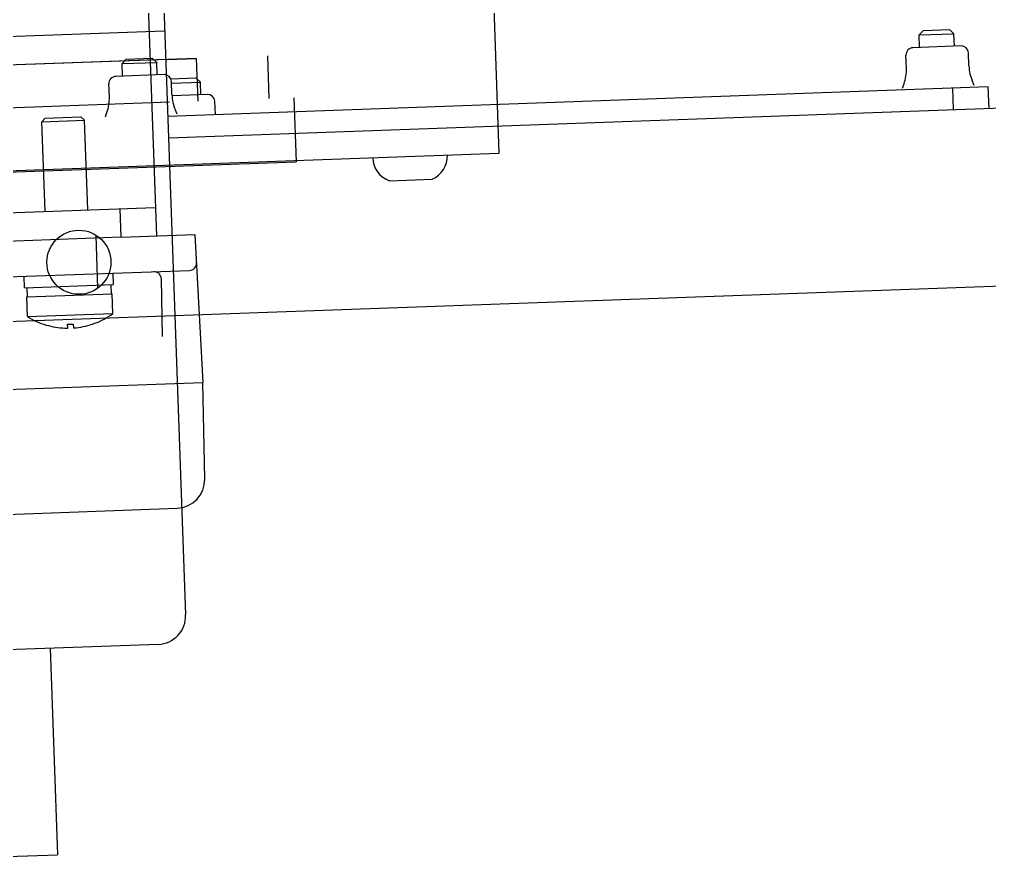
# Model space of a CAD drawing. Header units: millimetres. Extents: x 8884 to 18446, y 10737 to 16556.
# Drawn here: x 11246.36 to 11253.18, y 15454.54 to 15460.44 of the extents above; entities that cross this region are included whole.
import ezdxf

# ---------------------------------------------------------------- set-up
doc = ezdxf.new("R2010")
doc.units = ezdxf.units.MM
doc.layers.add('ZMATERIEL', color=7, linetype='Continuous')

msp = doc.modelspace()

# ---------------------------------------------------------------- linework, layer by layer
at = {"color": 252, "linetype": 'Continuous'}
for p, q in [((11249.5916, 15463.3686, 84.487), (11249.7306, 15459.5041, 84.487)), ((11247.3413, 15461.5287, 84.487), (11247.5306, 15456.265, 84.487)), ((11247.2602, 15460.7231, 84.487), (11247.3249, 15458.9243, 84.487)), ((11247.3832, 15460.3623, 84.487), (11234.3517, 15459.8937, 84.487)), ((11252.7102, 15460.3673, 84.487), (11252.6801, 15460.335, 84.487)), ((11252.6801, 15460.335, 84.487), (11252.925, 15460.3438, 84.487)), ((11252.6833, 15460.2472, 84.487), (11252.6801, 15460.335, 84.487)), ((11252.7102, 15460.3673, 84.487), (11252.8927, 15460.3738, 84.487)), ((11252.8927, 15460.3738, 84.487), (11252.925, 15460.3438, 84.487)), ((11252.9281, 15460.256, 84.487), (11252.925, 15460.3438, 84.487)), ((11252.9754, 15460.2577, 84.487), (11252.6361, 15460.2455, 84.487)), ((11253.0304, 15460.1176, 84.487), (11253.0271, 15460.2096, 84.487)), ((11247.3904, 15460.1625, 84.487), (11234.7986, 15459.7096, 84.487)), ((11247.3904, 15460.1625, 84.487), (11234.7986, 15459.7096, 84.487)), ((11247.6053, 15460.1702, 84.487), (11236.1277, 15459.7574, 84.487)), ((11247.1138, 15460.166, 84.487), (11247.0838, 15460.1337, 84.487)), ((11247.0838, 15460.1337, 84.487), (11247.3286, 15460.1425, 84.487)), ((11247.0869, 15460.046, 84.487), (11247.0838, 15460.1337, 84.487)), ((11247.1138, 15460.166, 84.487), (11247.2963, 15460.1726, 84.487)), ((11247.2963, 15460.1726, 84.487), (11247.3286, 15460.1425, 84.487)), ((11247.3318, 15460.0548, 84.487), (11247.3286, 15460.1425, 84.487)), ((11247.4054, 15460.163, 84.487), (11247.6053, 15460.1702, 84.487)), ((11247.6053, 15460.1702, 84.487), (11247.6161, 15459.8704, 84.487)), ((11248.105, 15460.1882, 84.487), (11248.1157, 15459.8883, 84.487)), ((11252.5912, 15460.1018, 84.487), (11252.5879, 15460.1938, 84.487)), ((11246.9948, 15459.9006, 84.487), (11246.9915, 15459.9925, 84.487)), ((11247.379, 15460.0565, 84.487), (11247.0397, 15460.0443, 84.487)), ((11247.426, 15460.0271, 84.487), (11247.6015, 15460.0335, 84.487)), ((11247.434, 15459.9164, 84.487), (11247.4307, 15460.0083, 84.487)), ((11247.4312, 15459.9961, 84.487), (11247.6338, 15460.0034, 84.487)), ((11247.6015, 15460.0335, 84.487), (11247.6338, 15460.0034, 84.487)), ((11247.6369, 15459.9157, 84.487), (11247.6338, 15460.0034, 84.487)), ((11252.564, 15459.9619, 84.487), (11252.5746, 15459.992, 84.487)), ((11253.0676, 15459.98, 84.487), (11253.0549, 15460.0093, 84.487)), ((11253.1661, 15459.9699, 84.487), (11247.4048, 15459.7627, 84.487)), ((11252.9216, 15459.811, 84.487), (11252.9162, 15459.9609, 84.487)), ((11253.1715, 15459.82, 84.487), (11253.1661, 15459.9699, 84.487)), ((11247.4162, 15459.8632, 84.487), (11236.1385, 15459.4576, 84.487)), ((11247.4102, 15459.6128, 84.487), (11254.7954, 15459.8784, 84.487)), ((11247.6842, 15459.9174, 84.487), (11247.4348, 15459.9084, 84.487)), ((11247.7392, 15459.7773, 84.487), (11247.7359, 15459.8692, 84.487)), ((11248.2906, 15459.8946, 84.487), (11248.3068, 15459.4449, 84.487)), ((11246.9677, 15459.7606, 84.487), (11246.9782, 15459.7908, 84.487)), ((11247.4712, 15459.7787, 84.487), (11247.4585, 15459.808, 84.487)), ((11246.5205, 15459.7259, 84.487), (11246.5446, 15459.7518, 84.487)), ((11246.5205, 15459.7259, 84.487), (11246.8204, 15459.7367, 84.487)), ((11246.5432, 15459.0963, 84.487), (11246.5205, 15459.7259, 84.487)), ((11246.5446, 15459.7518, 84.487), (11246.7945, 15459.7608, 84.487)), ((11246.8204, 15459.7367, 84.487), (11246.7945, 15459.7608, 84.487)), ((11246.843, 15459.1071, 84.487), (11246.8204, 15459.7367, 84.487)), ((11249.7306, 15459.5041, 84.487), (11236.8389, 15459.0405, 84.487)), ((11234.8155, 15458.9597, 84.487), (11248.3068, 15459.4449, 84.487)), ((11248.962, 15459.3114, 84.487), (11249.2618, 15459.3222, 84.487)), ((11225.8815, 15458.3533, 84.487), (11247.3177, 15459.1242, 84.487)), ((11247.0679, 15459.1152, 84.487), (11247.075, 15458.9153, 84.487)), ((11247.079, 15458.9155, 84.487), (11226.3384, 15458.1696, 84.487)), ((11246.8995, 15458.9284, 84.487), (11246.9127, 15458.5598, 84.487)), ((11247.079, 15458.9155, 84.487), (11247.5958, 15458.934, 84.487)), ((11247.3379, 15456.0579, 84.487), (11246.0387, 15456.0112, 84.487)), ((11246.5784, 15456.0306, 84.487), (11246.6305, 15454.5815, 84.487)), ((11245.4813, 15454.5402, 84.487), (11246.6305, 15454.5815, 84.487))]:
    msp.add_line(p, q, dxfattribs=at)
msp.add_circle((11246.7812, 15458.7396, 84.487), 0.225, dxfattribs=at)
for centre, radius, start, end in [((11252.6379, 15460.1956, 84.487), 0.05, 92.05965, 182.05965), ((11252.9772, 15460.2078, 84.487), 0.05, 2.05965, 92.05965), ((11252.2914, 15460.0911, 84.487), 0.3, 340.72279, 2.05965), ((11253.3302, 15460.1284, 84.487), 0.3, 182.05965, 203.39651), ((11247.0415, 15459.9943, 84.487), 0.05, 92.05965, 182.05965), ((11247.3808, 15460.0065, 84.487), 0.05, 2.05965, 92.05965), ((11246.695, 15459.8898, 84.487), 0.3, 340.72279, 2.05965), ((11247.7338, 15459.9272, 84.487), 0.3, 182.05965, 203.39651), ((11247.686, 15459.8674, 84.487), 0.05, 2.05965, 92.05965), ((11249.0208, 15459.4786, 84.487), 0.1772, 182.05965, 250.63341), ((11249.1912, 15459.4847, 84.487), 0.1772, 293.4859, 2.05965), ((11247.3307, 15456.2578, 84.487), 0.2, 272.05965, 2.05965)]:
    msp.add_arc(centre, radius, start, end, dxfattribs=at)
at = {"layer": 'ZMATERIEL', "color": 252, "linetype": 'Continuous'}
for p, q in [((11247.5958, 15458.934, 84.487), (11247.6513, 15457.8954, 84.487)), ((11227.1224, 15457.9476, 84.487), (11247.5583, 15458.6825, 84.487)), ((11246.3998, 15458.5608, 84.487), (11246.397, 15458.6408, 84.487)), ((11247.0244, 15458.5833, 84.487), (11247.0216, 15458.6632, 84.487)), ((11246.3998, 15458.5608, 84.487), (11247.0244, 15458.5833, 84.487)), ((11246.42, 15458.4965, 84.487), (11246.4177, 15458.5615, 84.487)), ((11247.0093, 15458.5177, 84.487), (11247.007, 15458.5827, 84.487)), ((11247.3594, 15458.6245, 84.487), (11247.3668, 15458.2192, 84.487)), ((11246.4147, 15458.4963, 84.487), (11247.0143, 15458.5179, 84.487)), ((11246.4196, 15458.3584, 84.487), (11246.4147, 15458.4963, 84.487)), ((11247.0192, 15458.38, 84.487), (11247.0143, 15458.5179, 84.487)), ((11246.4196, 15458.3584, 84.487), (11247.0192, 15458.38, 84.487)), ((11246.5519, 15458.2988, 84.487), (11246.5518, 15458.2992, 84.487)), ((11246.7027, 15458.2784, 84.487), (11246.7017, 15458.3046, 84.487)), ((11246.7417, 15458.3061, 84.487), (11246.7427, 15458.2798, 84.487)), ((11246.8916, 15458.3115, 84.487), (11246.8916, 15458.3111, 84.487)), ((11238.7428, 15457.575, 84.487), (11247.6523, 15457.8954, 84.487)), ((11247.6649, 15457.2169, 84.487), (11247.6523, 15457.8954, 84.487)), ((11239.1904, 15456.7155, 84.487), (11247.4721, 15457.0134, 84.487))]:
    msp.add_line(p, q, dxfattribs=at)
at = {"layer": 'ZMATERIEL', "color": 252}
msp.add_line((11254.8403, 15458.6292, 84.487), (11189.8823, 15456.2931, 84.487), dxfattribs=at)
at = {"layer": 'ZMATERIEL', "color": 252, "linetype": 'Continuous'}
for centre, radius, start, end in [((11247.5565, 15458.7325, 84.487), 0.05, 272.05965, 3.05965), ((11247.3094, 15458.6236, 84.487), 0.05, 1.05961, 92.05965), ((11246.7035, 15458.812, 84.487), 0.5351, 237.96159, 253.537), ((11246.7035, 15458.812, 84.487), 0.5351, 290.58231, 306.15772), ((11246.7035, 15458.812, 84.487), 0.5348, 253.52358, 267.7699), ((11246.7035, 15458.812, 84.487), 0.5074, 269.8007, 274.3186), ((11246.7035, 15458.812, 84.487), 0.5348, 276.34941, 290.59573), ((11246.6931, 15458.5442, 84.487), 0.2667, 267.76937, 268.19797), ((11246.7332, 15458.5456, 84.487), 0.2667, 275.92134, 276.34994), ((11247.4649, 15457.2132, 84.487), 0.2, 272.05965, 1.05965)]:
    msp.add_arc(centre, radius, start, end, dxfattribs=at)
for points, start_tangent, end_tangent in [([(11246.6847, 15458.2776, 84.487), (11246.6913, 15458.2775, 84.487), (11246.6942, 15458.2775, 84.487), (11246.6969, 15458.2776, 84.487), (11246.6991, 15458.2777, 84.487), (11246.7008, 15458.2778, 84.487), (11246.702, 15458.278, 84.487), (11246.7026, 15458.2783, 84.487)], (0.999506, -0.031437), (0.808273, 0.588808)), ([(11246.7026, 15458.2783, 84.487), (11246.7027, 15458.2784, 84.487)], (0.808273, 0.588808), (-0.03594, 0.999354)), ([(11246.7427, 15458.2798, 84.487), (11246.7428, 15458.2797, 84.487)], (0.03594, -0.999354), (0.848481, -0.529226)), ([(11246.7428, 15458.2797, 84.487), (11246.7434, 15458.2795, 84.487), (11246.7446, 15458.2794, 84.487), (11246.7463, 15458.2794, 84.487), (11246.7485, 15458.2794, 84.487), (11246.7512, 15458.2796, 84.487), (11246.7541, 15458.2797, 84.487), (11246.7607, 15458.2803, 84.487)], (0.848481, -0.529226), (0.994665, 0.103154))]:
    msp.add_spline(points, degree=3, dxfattribs=dict(at, start_tangent=start_tangent, end_tangent=end_tangent))

doc.saveas('drawing.dxf')
